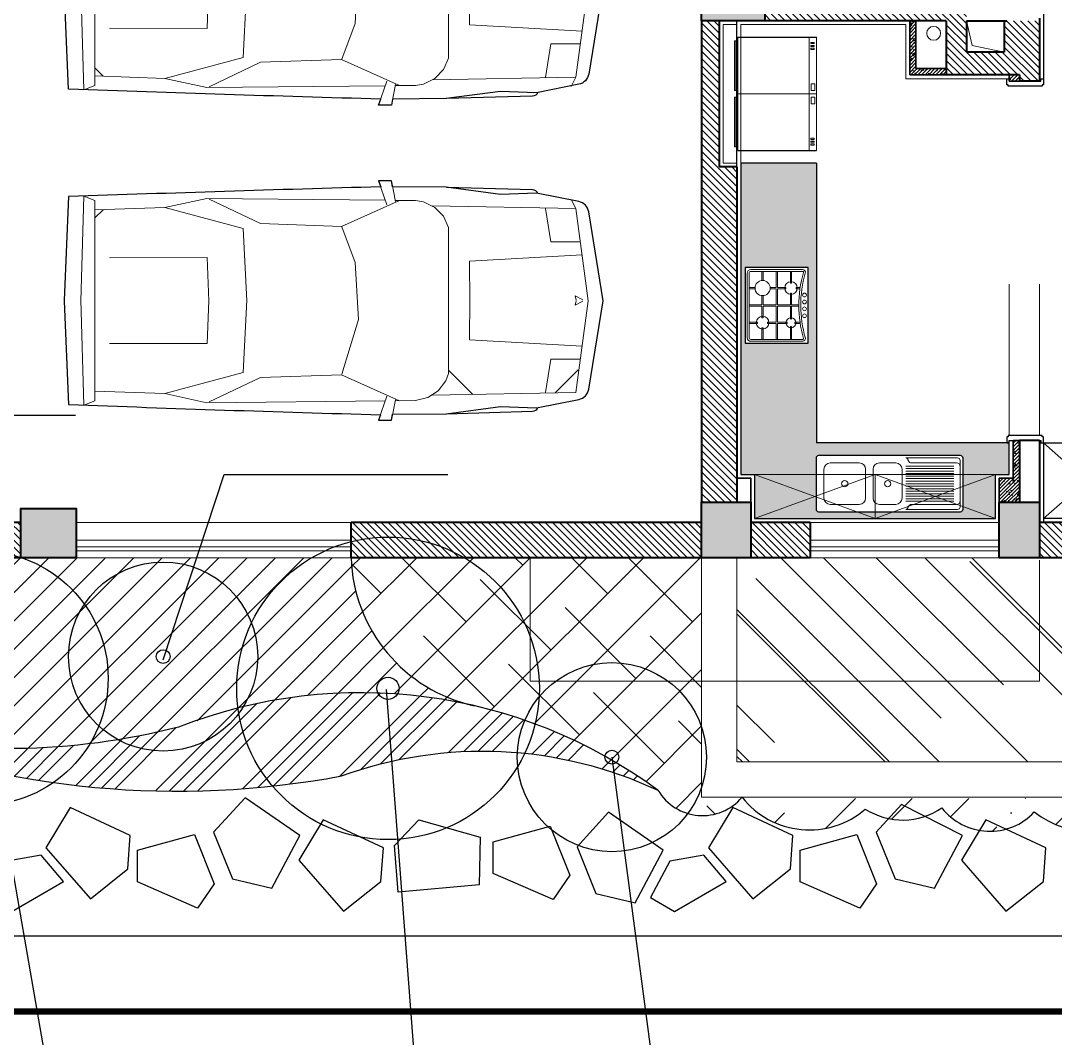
# Model space of a CAD drawing. Extents: x 141531 to 670160, y -200720 to 55914.
# Drawn here: x 506098 to 514302, y -185154 to -177081 of the extents above; entities that cross this region are included whole.
import ezdxf

# ---------------------------------------------------------------- set-up
doc = ezdxf.new("R2010")
doc.units = 0
doc.header["$LTSCALE"] = 1000
doc.header["$MEASUREMENT"] = 0
doc.linetypes.add('ACAD_ISO03W100', pattern=[30, 12, -18])
doc.linetypes.add('DASHED2', pattern=[0.375, 0.25, -0.125])
for name, color, linetype, lineweight in [('01.0墙体线', 7, 'CONTINUOUS', 40), ('01.1新加墙体线', 1, 'CONTINUOUS', 35), ('01.2墙体填充', 251, 'CONTINUOUS', 5), ('02.1家具粗', 4, 'CONTINUOUS', 25), ('02.3家具细', 9, 'CONTINUOUS', 5), ('03.1电器粗', 4, 'CONTINUOUS', 13), ('03.2电器细', 9, 'CONTINUOUS', 5), ('08.1窗外线', 2, 'CONTINUOUS', 18), ('08.2窗内线', 3, 'CONTINUOUS', 5), ('12.0填充线', 8, 'CONTINUOUS', 5), ('13.1柱填充', 8, 'CONTINUOUS', 0), ('16.0分割线', 6, 'ACAD_ISO03W100', 13)]:
    doc.layers.add(name, color=color, linetype=linetype, lineweight=lineweight)
for name, color, linetype in [('WALL', 254, 'CONTINUOUS'), ('乔木标注', 10, 'CONTINUOUS'), ('乔木配置', 3, 'CONTINUOUS'), ('植物', 3, 'CONTINUOUS'), ('灌木', 86, 'CONTINUOUS'), ('灌木填充', 56, 'CONTINUOUS'), ('设计', 4, 'CONTINUOUS')]:
    doc.layers.add(name, color=color, linetype=linetype)
doc.linetypes.add('ZIGZAG', pattern='A,0.0001,-0.2,[131,ltypeshp.shx,S=0.2,R=0,X=-0.2,Y=0],-0.4,[131,ltypeshp.shx,S=0.2,R=180,X=0.2,Y=0],-0.2', length=0.8001)
pattern_1 = [(135, (127373.1717902033, -602921.3055193122), (-28.2842712474619, -28.2842712474619), [])]
pattern_2 = [(225, (127373.1717902033, -602921.3055193122), (14.14213562373095, -14.14213562373095), []), (230, (127373.1717902033, -602921.3055193122), (-143.4520365201507, 12.55042699651904), [15, -165]), (175, (127373.1717902033, -602921.3055193122), (27.75026672259997, -150.4384267400024), [12, -132]), (280.4514, (127361.2174542033, -602920.2596513121), (-115.7018763428044, -137.8879084121907), [12.748038, -140.2284224]), (226.1842, (127373.1717902033, -602961.3055193122), (-213.4482097251289, 33.10380286580363), [22.5, -247.5]), (276.6356, (127355.3844412034, -602958.5468579123), (-186.9325411097407, -194.8235741800884), [19.1220576, -210.3426]), (171.1842, (127373.1717902033, -602961.3055193122), (-186.9323890267255, -194.8237201850649), [17.99999999999998, -197.9999999999999]), (201, (127353.1717902033, -602951.3055193122), (-119.3814104236923, 80.52377813306778), [15, -165]), (146, (127353.1717902033, -602951.3055193122), (-48.66306638431637, -145.0300090093706), [12, -132]), (251.4514, (127343.2233436033, -602944.5951981123), (-168.044525716298, -64.50609934199042), [12.74803799999999, -140.2284223999998]), (217.5, (127373.1717902033, -602921.3055193122), (-2.431971063458135, -66.57877076626228), [0, -130.4, 0, -134, 0, -132.5]), (187.5, (127373.1717902033, -602921.3055193122), (-52.61390748842974, -78.88234237647205), [0, -76.4, 0, -127.4, 0, -50.5]), (147.5, (127417.7717902033, -602921.3055193122), (-106.7644872344818, 4.510974346875964), [0, -50, 0, -156, 0, -207]), (137.5, (127437.7717902033, -602921.3055193122), (-116.6372338684772, -20.02099646646352), [0, -65, 0, -103.6, 0, -147])]

# ---------------------------------------------------------------- blocks, each defined once
blk = doc.blocks.new('A$C34E02C46')
at = {"layer": '02.1家具粗'}
for p, q in [((-930.8640940611949, 2476.280994331319), (-950.8002828309545, 1795.480485673528)), ((845.1306102955714, 1795.480485673499), (825.1944215259282, 2476.280994331144))]:
    blk.add_line(p, q, dxfattribs=at)
blk.add_lwpolyline([(845.4383129491471, 1793.185558797966), (787.9177771813702, 2222.188759955752), (798.4180771476822, 2507.757803783548), (732.108883597888, 2843.923118868028, 0.3128647265431699), (650.2446164926514, 2923.242460731766), (-51.26346143265255, 3038.738844125735), (-755.8420656931121, 2923.259218861931, 0.3130628516373122), (-837.7775584477931, 2843.928176798363), (-904.0877496827161, 2507.757803783519), (-893.5874497165205, 2222.188759956975), (-951.1079854846466, 1793.185558798461), (-954.508193494752, 1368.056705190189), (-1002.695276485756, 1358.653624212719), (-1002.834836221067, 1256.777695380209), (-955.2669226276921, 1273.192612572602, 0.00174650952512752), (-876.9895896608941, -1201.474638115498), (-57.04394246940501, -1236.017633272306, 0.02105486023117531), (-48.6257302305894, -1236.017633272335), (771.3199171226006, -1201.474638115498, 0.002956569688376045), (852.7110063583823, 1272.118105674919), (897.1651636859169, 1256.77769538018), (897.0256039472297, 1358.653624212719), (848.8385209561093, 1368.056705190247)], format="xyb", close=True, dxfattribs=at)
for centre, start, end in [((-880.8810951726045, 2474.97722207164), 114.4494381023728, 178.5058176853264), ((775.2114226373378, 2474.977222071466), 1.49418231467361, 65.55056189762722)]:
    blk.add_arc(centre, 50, start, end, dxfattribs=at)
at = {"layer": '02.3家具细'}
for p, q in [((-51.26346143265255, 2918.627982694132), (-781.8232688006246, 2821.180516572873)), ((-90.76587947679218, 2814.248674839415), (-57.50974976550788, 2877.435317141702)), ((676.1535962653579, 2821.180516572873), (-51.26346143265255, 2918.627982694132)), ((-14.90379305847455, 2814.248674839415), (-48.15992276987527, 2877.435317141702)), ((-781.8232688017888, 2821.180516573193), (-855.4881264669821, 2783.95791684353)), ((-803.2361841843231, 1681.064217155013), (-781.8232688017888, 2821.180516573193)), ((-517.7764774656389, 2623.141996641702), (-517.4568777441746, 2856.443659543875)), ((-415.2728504625848, 2870.07372026745), (-365.684801594005, 1977.545152179606)), ((-55.10934948280919, 2822.729979190364), (-90.76587947679218, 2814.248674839415)), ((-50.56032305571716, 2822.729979190364), (-14.90379305847455, 2814.248674839415)), ((309.6148274802836, 2870.283398991363), (260.0151290587382, 1977.545152179606)), ((412.1068049303722, 2623.141996641702), (411.7869964609854, 2856.596039216151)), ((496.5460288648028, 2840.354897957586), (679.2244211927755, 2657.676505629643)), ((697.5665116490563, 1681.064217155013), (676.1535962665221, 2821.180516573193)), ((-782.6972729238914, 2579.853730056901), (-517.7764774656389, 2623.141996641702)), ((677.0276003886247, 2579.853730056901), (412.1068049303722, 2623.141996641702)), ((-365.684801594005, 1977.545152179606), (-41.4123088089982, 1979.597936781327)), ((260.0151290587382, 1977.545152179606), (-64.25736372952815, 1979.597936781327)), ((691.5250763567165, 2002.736382087838), (500.0925695576007, 1811.303875288635)), ((-631.2690984773217, 1811.303875287616), (-721.2511934696231, 1770.829454285471)), ((525.5994259413565, 1811.303875288664), (-631.2690984766232, 1811.303875288664)), ((583.8049915662268, 1789.584191072121), (525.599425942055, 1811.303875287616)), ((-721.2511934696231, 1770.829454285471), (-792.1507836481323, 1701.598488194781)), ((662.9487200479489, 1730.2393314238), (583.8049915662268, 1789.584191072121)), ((717.2967606304446, 1647.033694385173), (662.9487200479489, 1730.2393314238)), ((-792.1507836481323, 1701.598488194781), (-835.4163323596586, 1611.961252984416)), ((740.2939377489965, 1550.003107428609), (717.2967606304446, 1647.033694385173)), ((-835.4163323596586, 1611.961252984416), (-845.9636102842633, 1550.003107428609)), ((-847.6796228672611, 1388.902907899843), (-845.9636102826335, 1550.003107430035)), ((742.0099503319943, 1388.902907899843), (740.2939377472503, 1550.003107430035)), ((-847.3318531829864, 1421.551716114191), (-640.847093889839, 963.1860688923916)), ((741.66218064446, 1421.551716114191), (535.1774213545723, 963.1860688923916)), ((-811.6481256252155, 1322.753135233856), (-1002.834836221067, 1256.77769538018)), ((-1002.695276485756, 1358.653624212719), (-839.2790815291228, 1390.542164016195)), ((705.9784530899487, 1322.753135233856), (897.1651636858005, 1256.77769538018)), ((897.0256039472297, 1358.653624212719), (733.6094089937396, 1390.542164016195)), ((-863.6078801229596, -106.4505919174117), (-848.5197711575311, 1310.0293270564)), ((757.9382075875765, -106.4505919174117), (742.8500986222643, 1310.0293270564)), ((-354.575487060356, 1070.032831774908), (-637.378185638343, 965.6904498662334)), ((97.6413363176398, 1097.070364252519), (-354.575487060356, 1070.032831774908)), ((531.7085131029598, 965.6904498662334), (97.6413363176398, 1097.070364252519)), ((-640.847093889839, 963.1860688923916), (-663.0156561355107, 320.3437953694083)), ((535.1774213545723, 963.1860688923916), (557.3459836002439, 320.3437953694083)), ((-663.0156561355107, 320.3437953694083), (-857.1451937734382, -86.88742893972085)), ((557.3459836002439, 320.3437953694083), (751.4755212381715, -86.88742893972085)), ((-790.2986618457362, -439.282218480017), (-624.5874061455252, 183.7857289470267)), ((-624.5874061455252, 183.7857289470267), (-49.28075069282204, 211.0796263759839)), ((518.917733610142, 183.7857289470267), (-56.38892184244469, 211.0796263759839)), ((684.6289893103531, -439.282218480017), (518.917733610142, 183.7857289470267)), ((-790.2986618457362, -439.282218480017), (-863.6078801229596, -106.4505919174117)), ((-394.2779301898554, -102.5945938891091), (-51.67351156682707, -90.02870569357765)), ((-392.8647603554418, -877.9592116682616), (-394.2779301898554, -102.5945938891091)), ((288.608257651329, -102.5945938891091), (-53.99616096843965, -90.02870569357765)), ((287.1950878201751, -877.9592116682616), (288.608257651329, -102.5945938891091)), ((684.6289893103531, -439.282218480017), (757.9382075875765, -106.4505919174117)), ((-790.2986618457362, -439.282218480017), (-771.1950636681868, -993.2587361801416)), ((684.6289893103531, -439.282218480017), (665.5253911328036, -993.2587361801416)), ((-773.4529993911274, -927.7818894936354), (-707.9666187815601, -993.2682701031736)), ((-881.1754501773976, -1081.738822521642), (-847.4953144658357, -993.2472312238824)), ((-847.4953144658357, -993.2472312238824), (-48.95044897974003, -993.3676400685508)), ((741.8256419273093, -993.2472312238824), (-56.71922355564311, -993.3676400685508)), ((775.9452944993973, -1081.451377955469), (741.8256419273093, -993.2472312238824)), ((-881.175450177514, -1081.738822521642), (-48.1115614650771, -1103.776444443036)), ((775.9452944993973, -1081.451377955469), (-57.55811107030604, -1103.776444443036))]:
    blk.add_line(p, q, dxfattribs=at)
blk = doc.blocks.new('A$C1F427F66')
at = {"layer": '02.1家具粗'}
blk.add_lwpolyline([(-1062.943924513995, -51.07242622046033), (57.05607548623811, -51.07242622046033, 0.414213562373095), (77.05607548623811, -31.07242622046033), (77.05607548623811, 378.9275737795106, 0.4142135623730876), (57.05607548623811, 398.9275737795106), (-1062.943924513645, 398.9275737795688, 0.414213562373095), (-1082.943924513645, 378.9275737795688), (-1082.943924513995, -31.07242622046033, 0.4142135623731744)], format="xyb", close=True, dxfattribs=at)
at = {"layer": '02.3家具细'}
for p, q in [((-742.9439245137619, 338.9275737795397), (-972.9439245137619, 338.9275737795688)), ((-452.9439245137619, 338.9275737795397), (-582.9439245137619, 338.9275737795397)), ((37.05607548623811, 378.9275737794815), (-372.9439245137619, 378.9275737794524)), ((27.05607548623811, 338.9275737793942), (-337.8398899183376, 338.9275737794815)), ((-1022.943924513762, 288.9275737795688), (-1022.943924513762, 58.92757377953967)), ((-692.9439245137619, 58.92757377953967), (-692.9439245137619, 288.9275737795397)), ((-632.9439245137619, 288.9275737795397), (-632.9439245137619, 58.92757377953967)), ((-402.9439245137619, 58.92757377953967), (-402.9439245137619, 288.9275737795397)), ((7.056075486238115, 313.9275737795106), (-372.9439245137619, 313.9275737795106)), ((7.056075486238115, 293.9275737795106), (-372.9439245137619, 293.9275737795106)), ((7.056075486238115, 273.9275737795106), (-372.9439245137619, 273.9275737795106)), ((7.056075486238115, 253.9275737795106), (-372.9439245137619, 253.9275737795106)), ((7.056075486238115, 233.9275737795106), (-372.9439245137619, 233.9275737795106)), ((7.056075486238115, 213.9275737795106), (-372.9439245137619, 213.9275737795106)), ((7.056075486238115, 193.9275737795106), (-372.9439245137619, 193.9275737795106)), ((7.056075486238115, 173.9275737795106), (-372.9439245137619, 173.9275737795106)), ((7.056075486238115, 153.9275737795106), (-372.9439245137619, 153.9275737795106)), ((7.056075486238115, 133.9275737795106), (-372.9439245137619, 133.9275737795106)), ((7.056075486238115, 113.9275737795106), (-372.9439245137619, 113.9275737795106)), ((7.056075486238115, 93.92757377951057), (-372.9439245137619, 93.92757377951057)), ((-972.9439245137619, 8.92757377953967), (-742.9439245137619, 8.92757377953967)), ((-582.9439245137619, 8.92757377953967), (-452.9439245137619, 8.92757377953967)), ((7.056075486238115, 73.92757377951057), (-372.9439245137619, 73.92757377951057)), ((7.056075486238115, 53.92757377951057), (-372.9439245137619, 53.92757377951057)), ((7.056075486238115, 33.92757377951057), (-372.9439245137619, 33.92757377951057)), ((-337.8398899183376, 8.92757377953967), (27.0560754861217, 8.927573779568775))]:
    blk.add_line(p, q, dxfattribs=at)
blk.add_lwpolyline([(-372.9439245137619, -31.07242622046033), (37.0560754861217, -31.07242622046033, 0.4142135623731029), (57.0560754861217, -11.07242622046033), (57.05607548623811, 358.9275737794815, 0.4142135623730722), (37.05607548623811, 378.9275737794815)], format="xyb", dxfattribs=at)
for centre in [(-857.9439245137619, 173.9275737795688), (-517.9439245137619, 173.9275737795397)]:
    blk.add_circle(centre, 25, dxfattribs=at)
for centre, radius, start, end in [((-972.9439245137619, 288.9275737795688), 50, 90, 180), ((-742.9439245137619, 288.9275737795397), 50, 0, 90), ((-582.9439245137619, 288.9275737795397), 50, 90, 180), ((-452.9439245137619, 288.9275737795397), 50, 0, 90), ((-380.830990577233, 354.7972724796273), 25.38655651933627, 16.60096177990385, 71.89985438873003), ((-318.5128333336907, 373.6195754168439), 39.71234183264568, 196.9373779583327, 240.8776408399548), ((27.05607548623811, 308.9275737794233), 30, 0, 90), ((-972.9439245137619, 58.92757377953967), 50, 180, 270), ((-742.9439245137619, 58.92757377953967), 50, 270, 0), ((-582.9439245137619, 58.92757377953967), 50, 180, 270), ((-452.9439245137619, 58.92757377953967), 50, 270, 0), ((-318.5128333336907, -25.76442785782274), 39.71234183264568, 119.1223591600452, 163.0626220416673), ((27.0560754861217, 38.92757377953967), 30, 270, 0), ((-380.8309905773494, -6.942124920577044), 25.38655651943649, 288.10014561127, 343.3990382200961)]:
    blk.add_arc(centre, radius, start, end, dxfattribs=at)
blk = doc.blocks.new('A$C19E509EA')
at = {"layer": '02.1家具粗'}
blk.add_lwpolyline([(-430.9797149489168, 455.0935841191676), (-430.9797149489168, -144.9064158808324), (69.02028505108319, -144.9064158808324), (69.02028505108319, 455.0935841191676)], close=True, dxfattribs=at)
at = {"layer": '02.3家具细'}
for p, q in [((-298.9914495365229, 322.1798724952969), (-298.9914495364064, 425.0935841192841)), ((-288.9914495365229, 322.1798724952969), (-288.9914495364064, 425.0935841192841)), ((-186.3208713387139, 297.5994735797285), (-186.3208713398781, 425.0935841191676)), ((-176.3208713387139, 297.5994735797285), (-176.3208713398781, 425.0935841191676)), ((-73.6502931433497, 332.2857432455639), (-73.6502931433497, 425.0935841192841)), ((-63.6502931433497, 332.2857432455639), (-63.6502931433497, 425.0935841192841)), ((-366.8381434167968, 297.5994735798449), (-323.5718484519748, 297.5994735798449)), ((-365.3593580049928, 287.5994735797285), (-323.5718484519748, 287.5994735797285)), ((-298.9914495365229, 160.1165215623914), (-298.9914495365229, 263.019074664393)), ((-288.9914495365229, 160.1158429637435), (-288.9914495365229, 263.019074664393)), ((-264.4110506209545, 297.5994735798449), (-186.3208713387139, 297.5994735797285)), ((-264.4110506209545, 287.5994735797285), (-186.3208713385975, 287.5994735797285)), ((-186.3208713375498, 160.1088757519028), (-186.3208713385975, 287.5994735796121)), ((-176.3208713387139, 297.5994735797285), (-108.3365628093015, 297.5994735796121)), ((-176.3208713375498, 160.1081971532549), (-176.3208713385975, 287.5994735796121)), ((-176.3208713387139, 287.5994735797285), (-108.3365628093015, 287.5994735796121)), ((-73.65029314323328, 160.1012299411814), (-73.6502931433497, 252.9132039136603)), ((-63.65029314323328, 160.1005513426499), (-63.65029314323328, 252.9132039136603)), ((-28.96402347728144, 297.5994735796121), (39.02028505108319, 297.5994735796121)), ((-28.96402347728144, 287.5994735796121), (39.02028505108319, 287.5994735796121)), ((-298.9914495365229, 150.1165215394576), (-355.980052046827, 150.1203887784504)), ((-298.9914495365229, 160.116521562275), (-355.9793734481791, 160.1203887554002)), ((-298.9914495365229, 57.27396432455862), (-298.9914495365229, 150.1165215394576)), ((-186.3208713375498, 160.1088757517864), (-288.9914495365229, 160.1158429637435)), ((-288.9914495365229, 57.27396432455862), (-288.9914495365229, 150.1158429406933)), ((-186.3208713374333, 150.1088757288526), (-288.9914495365229, 150.1158429408097)), ((-186.3208713362692, 22.58769465860678), (-186.3208713374333, 150.108875728969)), ((-73.65029314323328, 160.1012299411814), (-176.3208713375498, 160.108197153022)), ((-176.3208713362692, 22.58769465872319), (-176.3208713374333, 150.1081971302046)), ((-73.65029314323328, 150.1012299182476), (-176.3208713374333, 150.1081971302046)), ((-73.65029314323328, 77.3789983742754), (-73.65029314323328, 150.1012299182476)), ((39.02062435040716, 160.0935841077589), (-63.65029314323328, 160.1005513425334)), ((-63.65029314323328, 77.3789983742754), (-63.65029314323328, 150.1005513195996)), ((39.01994575175922, 150.0935841308092), (-63.65029314323328, 150.1005513195996)), ((-366.8659387682565, 12.58769465849036), (-333.6777192024747, 12.58769465849036)), ((-365.3851617613109, 22.58769465860678), (-333.6777192025911, 22.58769465860678)), ((-254.305179870571, 22.58769465872319), (-186.3208713362692, 22.58769465860678)), ((-254.305179870571, 12.58769465849036), (-186.3208713362692, 12.58769465860678)), ((-186.320871335105, -114.9064158808324), (-186.3208713362692, 12.58769465860678)), ((-176.3208713362692, 22.58769465860678), (-128.4415968587855, 22.58769465860678)), ((-176.3208713362692, 12.58769465860678), (-128.4415968587855, 12.58769465872319)), ((-176.320871335105, -114.9064158808324), (-176.3208713361528, 12.58769465860678)), ((-8.858989427797496, 22.58769465860678), (39.02028505108319, 22.58769465872319)), ((-8.858989427797496, 12.58769465872319), (39.02028505108319, 12.58769465872319)), ((-298.9914495366393, -114.9064158808324), (-298.9914495365229, -22.09857500734506)), ((-288.9914495366393, -114.9064158808324), (-288.9914495365229, -22.09857500734506)), ((-73.65029314323328, -114.9064158807159), (-73.65029314323328, -42.20360905682901)), ((-63.65029314323328, -114.9064158807159), (-63.65029314323328, -42.20360905682901)), ((24.02028505108319, -129.9064158808324), (-386.7901970834937, -129.9064158805995))]:
    blk.add_line(p, q, dxfattribs=at)
for points in [[(24.02028505108319, -129.9064158808324, 0.4142135623730951), (54.02028505108319, -99.90641588083236), (54.02028505108319, 410.0935841191676, 0.414213562373095), (24.02028505108319, 440.0935841191676), (-386.7901970834937, 440.0935841191676)], [(-386.6620277212933, -114.9064158808324), (24.02028505108319, -114.9064158807159, 0.4142135623731111), (39.02028505108319, -99.90641588071594), (39.02028505108319, 410.0935841192841, 0.414213562373095), (24.02028505108319, 425.0935841192841), (-386.6620277308393, 425.0935841191676)]]:
    blk.add_lwpolyline(points, format="xyb", dxfattribs=at)
for centre, radius in [((-293.9914495365229, 292.5994735798449), 40), ((-68.6502931433497, 292.5994735796121), 50), ((-401.394950290327, 237.2943432754255), 15), ((-401.394950290327, 182.493837171176), 15), ((-401.394950290327, 127.6933310669265), 15), ((-401.394950290327, 72.89282496267697), 15), ((-293.9914495365229, 17.58769465860678), 50), ((-68.65029314323328, 17.58769465872319), 60)]:
    blk.add_circle(centre, radius, dxfattribs=at)
for centre, radius, start, end in [((-386.4988510477124, 418.2386045168969), 21.85692146502461, 90.7637577230509, 200.7508595229663), ((-1295.979714948917, 155.0935841190512), 924.9999999999918, 343.9718743788358, 16.24593162943888), ((-386.4988510477124, 418.2386045168969), 6.856921465024605, 90.7637577230509, 200.7508595229663), ((-1295.343376880279, 155.1841338609229), 939.3636662955348, 343.8805209194423, 16.20295015821728), ((-68.6502931433497, 292.5994735796121), 40, 82.81924421851782, 97.18075578148218), ((-293.9914495365229, 292.5994735798449), 30, 170.4059317751689, 189.5940682248311), ((-293.9914495365229, 292.5994735798449), 30, 80.40593177544683, 99.59406822455317), ((-293.9914495365229, 292.5994735798449), 30, 260.4059317754468, 279.5940682245532), ((-293.9914495365229, 292.5994735798449), 30, 350.4059317751689, 9.5940682248311), ((-68.6502931433497, 292.5994735796121), 40, 172.8192442187263, 187.1807557812737), ((-68.6502931433497, 292.5994735796121), 40, 262.8192442185178, 277.1807557814822), ((-68.6502931433497, 292.5994735796121), 40, 352.8192442187263, 7.180755781273731), ((-293.9914495365229, 17.58769465860678), 40, 172.8192442187263, 187.1807557812737), ((-293.9914495365229, 17.58769465860678), 40, 82.81924421851782, 97.18075578148218), ((-293.9914495365229, 17.58769465860678), 40, 352.8192442187263, 7.180755781273731), ((-293.9914495365229, 17.58769465860678), 40, 262.8192442185178, 277.1807557814822), ((-386.4988510477124, -108.0514362783288), 21.85692146502461, 159.2491404770337, 269.2362422769491), ((-386.4988510477124, -108.0514362783288), 6.856921465024605, 159.2491404770337, 269.2362422769491)]:
    blk.add_arc(centre, radius, start, end, dxfattribs=at)
blk = doc.blocks.new('A$C46783F27')
at = {"layer": '02.1家具粗'}
for p, q in [((-357.4718677778728, -353.1732317263959), (-357.4718677777564, 269.5672184275463)), ((-357.4718677776982, -353.1732317263959), (-357.4718677777564, 269.5672184275463)), ((543.2489710036316, -353.1732317263959), (543.2489710036898, 269.5672184275463)), ((543.2489710038062, -353.1732317263959), (543.2489710036898, 269.5672184275463))]:
    blk.add_line(p, q, dxfattribs=at)
at = {"layer": '03.1电器粗'}
for p, q in [((-357.4718677778728, 269.5672184275463), (92.8885516129667, 269.5672184274881)), ((92.8885516129667, 269.5672184274881), (92.8885516129667, -353.1732317263959)), ((543.2489710038062, 269.5672184275463), (92.8885516129667, 269.5672184274881)), ((92.8885516129667, 269.5672184274881), (92.8885516129667, -353.1732317263959)), ((-357.4718677778728, 211.6426724631456), (92.8885516129667, 211.6426724631456)), ((543.2489710038062, 211.6426724631456), (92.8885516129667, 211.6426724631456)), ((92.8885516129667, -353.1732317263959), (-357.4718677778728, -353.1732317263959)), ((92.8885516129667, -353.1732317263959), (543.2489710038062, -353.1732317263959))]:
    blk.add_line(p, q, dxfattribs=at)
at = {"layer": '03.2电器细'}
for p, q in [((-314.2810350962682, 252.9472245169454), (-304.8197368918336, 252.9472245169454)), ((-314.2810350962682, 224.5529165485641), (-314.2810350962682, 252.9472245169454)), ((-304.8197368918336, 252.9472245169454), (-304.8197368918336, 224.5529165485641)), ((-291.3038872069446, 252.9472245169454), (-281.8425890025683, 252.9472245169454)), ((-291.3038872069446, 224.5529165485641), (-291.3038872069446, 252.9472245169454)), ((-281.8425890025683, 252.9472245169454), (-281.8425890025683, 224.5529165485641)), ((-268.3267393177375, 252.9472245169454), (-258.8654411132447, 252.9472245169454)), ((-268.3267393177375, 224.5529165485641), (-268.3267393177375, 252.9472245169454)), ((-258.8654411132447, 252.9472245169454), (-258.8654411132447, 224.5529165485641)), ((13.09136134089204, 257.0034408739302), (67.1550506875501, 257.0034408739302)), ((13.09136134089204, 228.6091329054907), (13.09136134089204, 257.0034408739302)), ((67.1550506875501, 257.0034408739302), (67.1550506875501, 228.6091329054907)), ((172.6857418850414, 257.0034408739302), (118.6220525383833, 257.0034408739302)), ((118.6220525383833, 257.0034408739302), (118.6220525383833, 228.6091329054907)), ((172.6857418850414, 228.6091329054907), (172.6857418850414, 257.0034408739302)), ((454.1038425436709, 252.9472245169454), (444.6425443391781, 252.9472245169454)), ((444.6425443391781, 252.9472245169454), (444.6425443391781, 224.5529165485641)), ((454.1038425436709, 224.5529165485641), (454.1038425436709, 252.9472245169454)), ((477.080990432878, 252.9472245169454), (467.6196922285017, 252.9472245169454)), ((467.6196922285017, 252.9472245169454), (467.6196922285017, 224.5529165485641)), ((477.080990432878, 224.5529165485641), (477.080990432878, 252.9472245169454)), ((500.0581383222016, 252.9472245169454), (490.596840117767, 252.9472245169454)), ((490.596840117767, 252.9472245169454), (490.596840117767, 224.5529165485641)), ((500.0581383222016, 224.5529165485641), (500.0581383222016, 252.9472245169454)), ((-304.8197368918336, 224.5529165485641), (-314.2810350962682, 224.5529165485641)), ((-281.8425890025683, 224.5529165485641), (-291.3038872069446, 224.5529165485641)), ((-258.8654411132447, 224.5529165485641), (-268.3267393177375, 224.5529165485641)), ((67.1550506875501, 228.6091329054907), (13.09136134089204, 228.6091329054907)), ((118.6220525383833, 228.6091329054907), (172.6857418850414, 228.6091329054907)), ((444.6425443391781, 224.5529165485641), (454.1038425436709, 224.5529165485641)), ((467.6196922285017, 224.5529165485641), (477.080990432878, 224.5529165485641)), ((490.596840117767, 224.5529165485641), (500.0581383222016, 224.5529165485641)), ((-328.2709623258561, -380.1243516185204), (-328.2709623258561, -369.2930274521932)), ((-328.2709623258561, -369.2930274521932), (66.94602113042492, -369.2930274522514)), ((66.94602113036672, -380.1243516185204), (-328.2709623258561, -380.1243516185204)), ((66.94602113042492, -369.2930274522514), (66.94602113036672, -380.1243516185204)), ((514.0480655517895, -369.2930274521932), (118.8310820955085, -369.2930274522514)), ((118.8310820955085, -369.2930274522514), (118.8310820955667, -380.1243516185204)), ((118.8310820955667, -380.1243516185204), (514.0480655517895, -380.1243516185204)), ((514.0480655517895, -380.1243516185204), (514.0480655517895, -369.2930274521932))]:
    blk.add_line(p, q, dxfattribs=at)
blk = doc.blocks.new('sssss')
at = {"layer": '01.2墙体填充'}
h = blk.add_hatch(dxfattribs=at)
h.set_pattern_fill('ANSI31,_O', color=256, scale=400, angle=90)
h.set_pattern_definition(pattern_1)
h.paths.add_polyline_path([(-2577.153109431267, -1840.038606127578), (-2857.153109431267, -1840.038606127579), (-2857.153108507046, -3160.038606183457), (-2577.153108507046, -3160.038606183458)])
h.paths.add_polyline_path([(-757.1531096190447, -1620.038606183458), (-757.1531096190447, -1340.038606183691), (-1107.153109619045, -1340.038606183691), (-1107.153109619045, -1620.038606183458)])
h.paths.add_polyline_path([(-457.1531096190446, -3910.038606183689), (-757.1531096190447, -3910.03860618369), (-757.1531096190447, -3660.038606183691), (-757.1531096190447, -3380.038606183458), (-2357.153108507045, -3380.038606183691), (-2357.153108507045, -3660.038606183458), (-917.1531096190448, -3660.038606158313), (-917.1531096190446, -4090.038606183341), (-337.1531096190447, -4090.038606183341), (-337.1531096190447, -4140.038606183342), (-177.1531096190447, -4140.038606183341), (-177.1531096190447, -4070.038606183691), (-177.1531096190447, -3660.038606155519), (-457.1531096190447, -3660.038606155518)])
h.paths.add_polyline_path([(-477.1531096190447, -1680.038606155518), (-757.1531096190448, -1680.038606155518), (-757.1531096190447, -3320.038606155518), (-477.1531096190448, -3320.038606155518)])
h = blk.add_hatch(dxfattribs=at)
h.set_pattern_fill('ANSI31,_O', color=256, scale=400, angle=90)
h.set_pattern_definition(pattern_1)
h.paths.add_polyline_path([(-2717.153109619045, -4820.038606126647), (-2717.153109617298, -3660.038606191491), (-2857.153109619045, -3660.038606183458), (-2857.153109619045, -7480.038606155751), (-2577.153109619045, -7480.038606155751), (-2577.153109618928, -4820.038606126764)])
h.paths.add_polyline_path([(-2579.199045173475, -6170.66554406131), (-2579.199045173475, -5670.100572309777), (-2779.199045173475, -5670.100572309777), (-2779.199045173475, -6170.66554406131)], flags=24)
h = blk.add_hatch(dxfattribs=at)
h.set_pattern_fill('AN31C,_O', color=256, scale=200, angle=180)
h.set_pattern_definition(pattern_2)
h.paths.add_polyline_path([(-1157.153109626612, -3660.038606162503), (-1207.153109626612, -3660.038606163318), (-1207.153109619045, -4090.038606183341), (-917.1531096190447, -4090.038606183225), (-917.1531096190447, -4040.038606183341), (-1157.153109619976, -4040.038606183458)])
h = blk.add_hatch(dxfattribs=at)
h.set_pattern_fill('AN31C,_O', color=256, scale=200, angle=180)
h.set_pattern_definition(pattern_2)
h.paths.add_polyline_path([(-417.1531096190447, -4090.038606183458), (-417.1531096190447, -4140.038606183225), (-337.1531096190447, -4140.038606183341), (-337.1531096190447, -4090.038606183225)])
h = blk.add_hatch(dxfattribs=at)
h.set_pattern_fill('AN31C,_O', color=256, scale=200, angle=180)
h.set_pattern_definition(pattern_2)
h.paths.add_polyline_path([(-337.1531096190447, -6990.038606183691), (-387.1531096190447, -6990.038606183691), (-387.1531096190447, -7290.038606237591), (-497.1531096190447, -7290.038606237591), (-497.1531096190447, -7480.038606155518), (-337.1531096190447, -7480.038606155518)])
h = blk.add_hatch(dxfattribs=at)
h.set_pattern_fill('ANSI31,_O', color=256, scale=400, angle=90)
h.set_pattern_definition(pattern_1)
h.paths.add_polyline_path([(-9577.153109619043, -8530.038606183458), (-9857.153109619045, -8530.038606183458), (-9857.153109619045, -9820.03860618369), (-9577.153109619045, -9820.03860618369)])
h.paths.add_polyline_path([(-8257.153109619047, -7920.038606183692), (-8257.153109619045, -7640.038606183456), (-8697.153109618928, -7640.038606183459), (-8697.153109618928, -7240.038606183458), (-9577.153109619045, -7240.038606183458), (-9577.153109619045, -7400.038606183458), (-8857.153109619045, -7400.038606183458), (-8857.153109619045, -7640.038606183458), (-9577.153109619045, -7640.038606183458), (-9577.153109619045, -7920.038606183691)])
h = blk.add_hatch(dxfattribs=at)
h.set_pattern_fill('ANSI31,_O', color=256, scale=400, angle=90)
h.set_pattern_definition(pattern_1)
h.paths.add_polyline_path([(-5637.153109619044, -7640.038606183456), (-5637.153109619044, -7920.038606183691), (-2857.153109619044, -7920.038606183691), (-2857.153109619045, -7640.038606183458)])
h = blk.add_hatch(dxfattribs=at)
h.set_pattern_fill('ANSI31,_O', color=256, scale=400, angle=90)
h.set_pattern_definition(pattern_1)
h.paths.add_polyline_path([(-2467.153109619045, -7640.038606237591), (-2467.153109619045, -7920.03860618369), (-1997.153109619045, -7920.038606183691), (-1997.153109618928, -7640.038606183458)])
h.paths.add_polyline_path([(-177.1531096190447, -7640.038606183459), (-177.1531096190447, -7920.03860618369), (532.8468909632647, -7920.03860618369), (532.8468909632647, -7640.038606183458)])
at = {"layer": '12.0填充线'}
h = blk.add_hatch(dxfattribs=at)
h.set_pattern_fill('冰裂玻璃,_O', color=256, scale=20, angle=135)
h.set_pattern_definition([(185, (127373.1717902033, -602921.3055193122), (-92.5614157623935, 110.3103998344441), [15, -165]), (130, (127373.1717902033, -602921.3055193122), (-86.75362991960549, -125.9984334781772), [12, -132]), (235.4514, (127365.4583385081, -602912.1129869069), (-179.315056439894, -15.68789372388531), [12.748038, -140.2284224]), (181.1842, (127344.8875189558, -602949.5897905596), (-127.5227530392946, 174.3386000182394), [22.49999999999998, -247.4999999999998]), (231.6356, (127334.2606320416, -602935.0615672795), (-269.9423378808715, -5.579802994610088), [19.12205759999998, -210.3425999999999]), (126.1842, (127344.8875189558, -602949.5897905596), (-269.9423335830492, -5.580013774650479), [18, -198]), (156, (127337.8164511439, -602928.3765871241), (-27.47649529355397, 141.3543144228605), [15, -165]), (101, (127337.8164511439, -602928.3765871241), (-136.9616870797532, -68.14171861239079), [11.99999999999999, -131.9999999999999]), (206.4514, (127335.5267507154, -602916.5970594464), (-164.438123947886, 73.21272340265695), [12.748038, -140.2284224]), (172.5, (127373.1717902033, -602921.3055193122), (-48.79796352250945, -45.35863706126803), [0, -130.3999999999999, 0, -134, 0, -132.5]), (142.5, (127373.1717902033, -602921.3055193122), (-92.98188998007268, -18.57458844049201), [0, -76.39999999999999, 0, -127.4, 0, -50.5]), (102.5, (127404.7087526442, -602952.8424817531), (-72.30415236297212, 78.68363346384123), [0, -50, 0, -156, 0, -207]), (92.49999999999991, (127418.850888268, -602966.9846173769), (-96.63196137478977, 68.31799663969325), [0, -65, 0, -103.6, 0, -147])])
h.paths.add_polyline_path([(-1947.153109531966, -4790.038606161106), (-2547.153109475272, -4790.038606126531), (-2547.153109616367, -7260.038606233051), (-2437.153109619045, -7260.038606233051), (-2437.153109619045, -7610.038606183691), (-527.1531096190447, -7610.038606183691), (-527.1531096190447, -7260.038606239221), (-417.1531096190447, -7260.038606237591), (-417.1531096190447, -7010.038606183691), (-437.1531096190447, -7010.038606183691), (-1947.153109531966, -7010.038606183691)])
h.paths.add_polyline_path([(-2011.409023502027, -5618.597932833334), (-2011.409023502027, -6218.597932833218), (-2511.409023502027, -6218.597932833218), (-2511.409023502027, -5618.597932833218)], flags=16)
h.paths.add_polyline_path([(-1927.057767717633, -7107.897648653568), (-807.0577677177498, -7107.897648653685, -0.4142135623730951), (-787.0577677177498, -7127.897648653685), (-787.0577677177498, -7537.897648653568, -0.4142135623730875), (-807.0577677177498, -7557.897648653568), (-1927.057767717633, -7557.897648653685, -0.4142135623730951), (-1947.057767717633, -7537.897648653685), (-1947.057767717983, -7127.897648653568, -0.414213562378289)], flags=16)
h.paths.add_polyline_path([(-2067.451511027175, -7611.437895059091), (-2067.451511027175, -7258.613036301889), (-2258.129477128852, -7258.613036301889), (-2258.129477128852, -7611.437895059091)], flags=9)
h.paths.add_polyline_path([(-597.0275118865538, -7515.185555970966), (-597.0275118865538, -7159.253352581029), (-797.0275118865538, -7159.253352581029), (-797.0275118865538, -7515.185555970966)], flags=24)
h = blk.add_hatch(dxfattribs=at)
h.set_pattern_fill('清波,_O', color=256, scale=800, angle=135)
h.set_pattern_definition([(135, (127373.1717902033, -602921.3055193122), (-1810.193359837562, 678.8225099390861), [12000, -1600, 4000, -800]), (135, (126337.9674625461, -602451.7866166043), (-186.6761902332488, -1318.047040131725), [2400, -264, 4800, -600]), (135, (126609.4964665218, -603119.2954180446), (-3320.573444452027, 2562.554975020048), [6400, -1120, 3200, -800])])
h.paths.add_polyline_path([(4342.846890380955, -9540.03860618369), (4342.846890380955, -6120.038606211629), (4182.846890380955, -6120.03860621163), (2822.846890381072, -6120.03860618369), (2822.846890381072, -7580.038606155751), (2822.846890381072, -7920.03860618369), (2482.846890381072, -7920.038606183691), (532.8468909632647, -7920.038606183691), (-177.1531096190447, -7920.038606183691), (-317.1531096190447, -7920.038606183691), (-497.1531096190447, -7920.038606155518), (-1997.153109619045, -7920.038606183691), (-2467.153109619045, -7920.038606183691), (-2577.153109619045, -7920.038606183691), (-2577.153109619045, -9540.03860618369)])
h.paths.add_polyline_path([(2862.694837045157, -6274.609788307775, -1), (3012.694837045157, -6274.609788307775, -1)], flags=16)
at = {"layer": '13.1柱填充'}
for points in [[(-2577.153109619045, -3380.03860615482), (-2577.153108507045, -3160.038606183457), (-2857.153108507046, -3160.038606183457), (-2857.153108507046, -3660.038606183458), (-2357.153108507046, -3660.038606212212), (-2357.153108507045, -3380.03860615482)], [(-7817.153109619046, -7920.038606183691), (-7817.153109619045, -7530.03860618369), (-8257.153109619045, -7530.038606183692), (-8257.153109619045, -7920.038606183691)], [(-2467.153109619045, -7920.038606183692), (-2467.153109619045, -7480.038606155751), (-2857.153109619045, -7480.038606155751), (-2857.153109619045, -7920.038606183691)], [(-497.1531096190446, -7920.038606155518), (-177.1531096190447, -7920.038606155518), (-177.1531096190447, -7480.038606155518), (-497.1531096190447, -7480.038606155518)]]:
    blk.add_hatch(color=256, dxfattribs=at).paths.add_polyline_path(points)
at = {"layer": '01.0墙体线'}
for p, q in [((-2857.153109619045, -3660.038606183691), (-2857.153109619045, -7480.038606155751)), ((-2717.153109617298, -3660.038606191491), (-2717.153109619045, -4820.038606126647)), ((-917.1531096190447, -3660.038606158312), (-2357.153108507046, -3660.038606183458)), ((-757.1531096190447, -3660.038606183807), (-437.1531096190447, -3660.038606183691)), ((-177.1531096190447, -3640.038606183691), (-177.1531096190447, -4070.038606183691)), ((-2577.153109618928, -4820.038606126764), (-2717.153109619045, -4820.038606126647)), ((-2577.153109618928, -4820.038606126764), (-2577.153109619045, -7480.038606155751)), ((-8257.153109619045, -7640.038606183458), (-8697.153109618928, -7640.038606183458)), ((-5637.153109619045, -7920.038606183691), (-5637.153109619045, -7640.038606183458)), ((-2857.153109619045, -7640.038606183458), (-5637.153109619045, -7640.038606183458)), ((-1997.153109618928, -7640.038606183458), (-1997.153109619045, -7920.038606183691)), ((-8257.153109619045, -7920.038606183691), (-9577.153109619045, -7920.038606183691)), ((-2577.153109619045, -7920.038606183691), (-5637.153109619045, -7920.038606183691))]:
    blk.add_line(p, q, dxfattribs=at)
at = {"layer": '01.0墙体线', "ltscale": 0.1}
for p, q in [((-917.1531096190447, -3660.038606183691), (-917.1531096190447, -4090.038606183341)), ((-757.1531096190447, -3660.038606183691), (-757.1531096190447, -3910.038606183691)), ((-457.1531096190447, -3660.038606183691), (-457.1531096190447, -3910.038606183691)), ((-457.1531096190447, -3910.038606183691), (-757.1531096190447, -3910.038606183691)), ((-337.1531096190447, -4090.038606183341), (-917.1531096190447, -4090.038606183341)), ((-337.1531096190447, -4090.038606183341), (-337.1531096190447, -4140.038606183341)), ((-177.1531096190447, -4070.038606183691), (-177.1531096190447, -4140.038606183341)), ((-177.1531096190447, -4140.038606183341), (-337.1531096190447, -4140.038606183341)), ((-337.1531096190447, -6990.038606183691), (-337.1531096190447, -7480.038606155518)), ((-177.1531096190447, -6990.038606183691), (-337.1531096190447, -6990.038606183691)), ((-177.1531096190447, -6990.038606183691), (-177.1531096190447, -7480.038606155518)), ((-1997.153109618928, -7640.038606183458), (-2467.153109619045, -7640.038606237591)), ((532.8468909632647, -7640.038606183458), (-177.1531096190447, -7640.038606183458)), ((-1997.153109619045, -7920.038606183691), (-2467.153109619045, -7920.038606183691)), ((-177.1531096190447, -7920.038606183691), (-317.1531096190447, -7920.038606183691)), ((532.8468909632647, -7920.038606183691), (-177.1531096190447, -7920.038606183691))]:
    blk.add_line(p, q, dxfattribs=at)
for points in [[(-2857.153108507046, -3660.038606183458), (-2857.153108507046, -3160.038606183458), (-2577.153108507046, -3160.038606183458), (-2577.153109619045, -3380.03860615482), (-2357.153108507046, -3380.03860615482), (-2357.153108507046, -3660.038606212212)], [(-497.1531096190447, -7920.038606155518), (-497.1531096190447, -7480.038606155518), (-177.1531096190447, -7480.038606155518), (-177.1531096190447, -7920.038606155518)]]:
    blk.add_lwpolyline(points, close=True, dxfattribs=at)
at = {"layer": '01.0墙体线'}
for points in [[(-8257.153109619045, -7920.038606183691), (-8257.153109619045, -7530.038606183691), (-7817.153109619045, -7530.038606183691), (-7817.153109619045, -7920.038606183691)], [(-2857.153109619045, -7920.038606183691), (-2857.153109619045, -7480.038606155751), (-2467.153109619045, -7480.038606155751), (-2467.153109619045, -7920.038606183691)]]:
    blk.add_lwpolyline(points, close=True, dxfattribs=at)
at = {"layer": '01.1新加墙体线'}
for p, q in [((-1207.153109619045, -4090.038606183341), (-1207.153109626612, -3660.038606163434)), ((-1157.153109619976, -4040.038606183341), (-1157.153109626612, -3660.03860616262)), ((-917.1531096190447, -4090.038606183341), (-1207.153109619045, -4090.038606183341)), ((-917.1531096190447, -4040.038606183341), (-1157.153109619976, -4040.038606183341)), ((-387.1531096190447, -6990.038606183691), (-387.1531096190447, -7290.038606237475)), ((-387.1531096190447, -6990.038606183691), (-337.1531096190447, -6990.038606183691)), ((-2467.153109619045, -7290.038606237591), (-2577.153109619045, -7290.038606237591)), ((-2467.153109619045, -7480.038606155751), (-2467.153109619045, -7290.038606237591)), ((-497.1531096190447, -7290.038606237591), (-387.1531096190447, -7290.038606237475)), ((-497.1531096190447, -7480.038606155751), (-497.1531096190447, -7290.038606237591))]:
    blk.add_line(p, q, dxfattribs=at)
blk.add_lwpolyline([(-417.1531096190447, -4140.038606183341), (-417.1531096190447, -4090.038606183341), (-337.1531096190447, -4090.038606183341), (-337.1531096190447, -4140.038606183341)], close=True, dxfattribs=at)
at = {"layer": '02.1家具粗'}
for p, q in [((-147.1531096053077, -3290.038606142829), (-147.1531096190447, -4120.038606183341)), ((-1947.153109531966, -4790.03860616099), (-2547.153109475272, -4790.038606126531)), ((-2547.153109475272, -4790.038606126531), (-2547.153109616367, -7260.038606233051)), ((-1947.153109531966, -4790.03860616099), (-1947.153109531966, -7010.038606183691)), ((-417.1531096190447, -7010.038606183691), (-1947.153109531966, -7010.038606183691)), ((-417.1531096190447, -7260.038606237591), (-417.1531096190447, -7010.038606183691)), ((-147.1531096190447, -7010.038606183691), (2482.846890380955, -7010.038606183691)), ((-147.1531096190447, -7010.038606183574), (-147.1531096190447, -7640.038606183458)), ((-2547.153109616367, -7260.038606233051), (-2437.153109619045, -7260.038606233051)), ((-2437.153109619045, -7260.038606233051), (-2437.153109619045, -7610.038606183691)), ((-527.1531096189283, -7610.038606183691), (-527.1531096190447, -7260.038606239221)), ((-527.1531096190447, -7260.038606239221), (-417.1531096190447, -7260.038606237591)), ((-2437.153109619045, -7610.038606183691), (-527.1531096189283, -7610.038606183691)), ((2482.846890381072, -7610.038606183458), (-147.1531096190447, -7610.038606183458))]:
    blk.add_line(p, q, dxfattribs=at)
at = {"layer": '02.1家具粗', "linetype": 'ACAD_ISO03W100'}
blk.add_line((-2577.153109618928, -4820.038606126764), (-2577.153109552222, -3660.038606199523), dxfattribs=at)
at = {"layer": '02.1家具粗'}
for points in [[(-427.1531096189283, -4180.038606183341), (-427.1531096189283, -4180.038606183341), (-427.1531096189283, -4180.038606183341), (-427.1531096189283, -4170.038606183458), (-437.1531096190447, -4170.038606183341), (-437.1531096190447, -4120.038606183341), (-417.1531096190447, -4120.038606183341), (-417.1531096190447, -4140.038606183341), (-167.1531096190447, -4140.038606183341), (-167.1531096190447, -4120.038606183341), (-147.1531096190447, -4120.038606183341), (-147.1531096190447, -4170.038606183341), (-157.1531096190447, -4170.038606183341), (-157.1531096190447, -4180.038606183225)], [(-427.1531096189283, -6950.038606183574), (-427.1531096189283, -6950.038606183574), (-427.1531096189283, -6950.038606183574), (-427.1531096189283, -6960.038606183458), (-437.1531096190447, -6960.038606183574), (-437.1531096190447, -7010.038606183574), (-417.1531096190447, -7010.038606183574), (-417.1531096190447, -6990.038606183574), (-167.1531096190447, -6990.038606183574), (-167.1531096190447, -7010.038606183574), (-147.1531096190447, -7010.038606183574), (-147.1531096190447, -6960.038606183574), (-157.1531096190447, -6960.038606183574), (-157.1531096190447, -6950.038606183691)]]:
    blk.add_lwpolyline(points, close=True, dxfattribs=at)
at = {"layer": '02.3家具细', "linetype": 'ACAD_ISO03W100', "ltscale": 3}
for p, q in [((-147.1531096190447, -7610.038606183458), (532.8468909632647, -7010.038606183691)), ((-147.1531096190447, -7010.038606183691), (532.8468909632647, -7610.038606183458)), ((-2437.153109619045, -7610.038606183691), (-1482.153109619045, -7260.038606239337)), ((-2437.153109619045, -7260.038606239337), (-1482.153109619045, -7610.038606183691)), ((-1482.153109619045, -7610.038606183691), (-527.1531096190447, -7260.038606239221)), ((-1482.153109618812, -7260.038606239337), (-527.1531096189283, -7610.038606183691))]:
    blk.add_line(p, q, dxfattribs=at)
at = {"layer": '02.3家具细', "linetype": 'ACAD_ISO03W100'}
for p, q in [((-2437.153109619045, -7260.038606239337), (-527.1531096190447, -7260.038606239221)), ((-1482.153109619045, -7260.038606239337), (-1482.153109619045, -7610.038606183691))]:
    blk.add_line(p, q, dxfattribs=at)
blk.add_lwpolyline([(-2577.153109553969, -3690.038606199523), (-2687.153109617298, -3690.038606193237), (-2687.153109618928, -4790.038606126647), (-2577.153109618928, -4790.038606126764)], dxfattribs=at)
at = {"layer": '02.3家具细'}
blk.add_lwpolyline([(-417.1531096190447, -7010.038606183691), (-417.1531096190447, -7260.038606237591), (-527.1531096190447, -7260.038606237591), (-527.1531096189283, -7610.038606183691), (-2437.153109619045, -7610.038606183691), (-2437.153109619045, -7260.038606239337), (-2547.153109617298, -7260.038606233051), (-2547.153109412058, -3690.038606199058), (-1237.15310962603, -3690.038606176124), (-1237.153109618579, -4120.038606183341), (-417.1531096190447, -4120.038606183341)], dxfattribs=at)
at = {"layer": '03.1电器粗'}
blk.add_circle((-1017.153109619045, -3760.038606172748), 55, dxfattribs=at)
at = {"layer": '08.1窗外线'}
for p, q in [((-7817.153109619045, -7640.038606183458), (-5637.153109619045, -7640.038606183458)), ((-497.1531096189283, -7640.038606183691), (-1997.153109618928, -7640.038606183458)), ((-7817.153109619045, -7780.038606183691), (-5637.153109619045, -7780.038606183691)), ((-7817.153109619045, -7780.038606183691), (-5637.153109619045, -7780.038606183691)), ((-497.1531096216058, -7780.038606155751), (-1997.153109621606, -7780.038606183691)), ((-7817.153109619045, -7920.038606183691), (-5637.153109619045, -7920.038606183691)), ((-497.1531096189283, -7920.038606155751), (-1997.153109619045, -7920.038606183691))]:
    blk.add_line(p, q, dxfattribs=at)
at = {"layer": '08.1窗外线', "linetype": 'ACAD_ISO03W100', "ltscale": 10}
for p, q in [((-4217.153109619045, -7920.038606183691), (-4217.153109619045, -8900.03860618369)), ((-177.1531096190447, -7940.038606183691), (-177.1531096190447, -8900.03860618369)), ((-177.1531096190447, -8900.03860618369), (-4217.153109619045, -8900.03860618369))]:
    blk.add_line(p, q, dxfattribs=at)
at = {"layer": '08.1窗外线', "ltscale": 0.1}
for points in [[(-2857.153109619045, -7920.038606183691), (-2857.153109619045, -9820.03860618369), (4622.846890380955, -9820.03860618369), (4622.846890380955, -6120.038606183458)], [(-2577.153109619045, -7920.038606183691), (-2577.153109619045, -9540.03860618369), (4342.846890380955, -9540.03860618369), (4342.846890380955, -6120.038606183458)]]:
    blk.add_lwpolyline(points, dxfattribs=at)
at = {"layer": '08.2窗内线'}
for p, q in [((-7817.153109619045, -7835.038606183691), (-5637.153109619045, -7835.038606183691)), ((-7817.153109619045, -7865.038606183691), (-5637.153109619045, -7865.038606183691)), ((-497.1531096205581, -7835.038606155751), (-1997.153109620558, -7835.038606183691)), ((-497.153109619976, -7865.038606155751), (-1997.153109619976, -7865.038606183691))]:
    blk.add_line(p, q, dxfattribs=at)
at = {"layer": '16.0分割线'}
for p, q in [((-711.5167294302955, -3857.462563487556), (-757.1531096190447, -3660.038606183691)), ((-457.1531096190447, -3910.038606183691), (-711.5167294302955, -3857.462563487556))]:
    blk.add_line(p, q, dxfattribs=at)
at = {"layer": '16.0分割线', "ltscale": 0.1}
for p, q in [((-417.1531096189283, -6950.038606183691), (-417.1531096189283, -4180.038606183341)), ((-177.1531096190447, -6950.038606183574), (-177.1531096205581, -4180.038606183225))]:
    blk.add_line(p, q, dxfattribs=at)
at = {"layer": '02.1家具粗', "xscale": -1}
for name, p, rotation in [('A$C34E02C46', (-6675.507121121162, -3327.151601274352), 270), ('A$C46783F27', (-2216.720327969058, -4332.92715778781), 270), ('A$C1F427F66', (-864.1138432039879, -7158.970074874087), 180)]:
    blk.add_blockref(name, p, dxfattribs=dict(at, rotation=rotation))
at = {"layer": '02.1家具粗'}
for name, p, rotation in [('A$C34E02C46', (-6675.507121121162, -5932.925611093029), 270), ('A$C19E509EA', (-2442.388738450943, -5763.504348714108), 180)]:
    blk.add_blockref(name, p, dxfattribs=dict(at, rotation=rotation))
blk = doc.blocks.new('zzz')
at = {"layer": '植物', "color": 3}
for radius in [3000, 219.7252399017488]:
    blk.add_circle((0, 0), radius, dxfattribs=at)

msp = doc.modelspace()

# ---------------------------------------------------------------- hatches: boundary and pattern name
at = {"layer": '灌木填充'}
h = msp.add_hatch(dxfattribs=at)
h.set_pattern_fill('ANSI31', color=56, scale=100, style=0)
h.set_pattern_definition([(45, (0, 0), (-112.2532015133644, 112.2532015133644), [])])
edge = h.paths.add_edge_path()
edge.add_arc((506003.1617195912, -177469.7224224891), 5386.0726587685, 256.8488923214912, 282.4016058768406)
edge.add_arc((506478.2117220336, -179630.0850298654), 3174.096370430314, 282.4016058768408, 291.4425941537992)
edge.add_arc((508795.1293322436, -186385.9217733069), 3973.484014762556, 89.24717331147878, 106.9221000153183, ccw=False)
edge.add_arc((508795.1293322436, -186385.9217733063), 3973.484014761943, 77.26731433651258, 89.24717331147872, ccw=False)
edge.add_arc((509959.791165959, -181301.4850958087), 1242.711117712508, 213.8185465406982, 256.5573591946715, ccw=False)
edge.add_arc((509959.7911659586, -181301.4850958089), 1242.711117712158, 181.842378560077, 213.8185465407015, ccw=False)
edge.add_line((508717.722462612, -181341.4382965859), (504777.722462612, -181341.4382965859))
edge.add_line((504777.722462612, -181341.4382965859), (504777.7224626121, -182714.5367483722))
at = {"layer": '灌木填充', "ltscale": 0.3}
h = msp.add_hatch(dxfattribs=at)
h.set_pattern_fill('ANSI38', color=56, scale=200, style=0)
h.set_pattern_definition([(45, (0, 0), (-224.5064030267288, 224.5064030267288), []), (135, (0, 0), (-673.5192090801864, 224.5064030267289), [793.75, -476.25])])
edge = h.paths.add_edge_path()
edge.add_arc((509959.7911659587, -181301.4850958089), 1242.71111771228, 181.8423785600768, 256.5573591946804)
edge.add_arc((508688.9666356649, -186618.2930689888), 4223.863862150864, 54.33448035812029, 76.55735919467799, ccw=False)
edge.add_arc((511515.4725153123, -182961.8559134702), 427.6399669330597, 211.717564761779, 302.2886119068692)
edge.add_arc((511676.3160588279, -183216.397238869), 126.538768286519, 302.2886119068646, 348.5862619979559)
edge.add_line((511800.3523652381, -183241.4382965859), (511497.722462612, -183241.4382965859))
edge.add_line((511497.722462612, -183241.4382965859), (511497.722462612, -182321.4382965859))
edge.add_line((511497.722462612, -182321.4382965859), (511497.722462612, -181341.4382965859))
edge.add_line((511497.722462612, -181341.4382965859), (508717.722462612, -181341.4382965859))
h = msp.add_hatch(dxfattribs=at)
h.set_pattern_fill('ANSI34', color=56, scale=50, style=0)
h.set_pattern_definition([(45, (0, 0), (-336.7596045400933, 336.7596045400933), []), (45, (112.25325, 0), (-336.7596045400933, 336.7596045400933), []), (45, (224.5065, 0), (-336.7596045400933, 336.7596045400933), []), (45, (336.76, 0), (-336.7596045400933, 336.7596045400933), [])])
edge = h.paths.add_edge_path()
edge.add_arc((507338.2009188057, -176111.7414554098), 7081.87514754375, 248.8043526947903, 280.6041570842399)
edge.add_arc((509759.6474221514, -186144.3559882172), 3268.89255534154, 64.79561413299791, 110.00361586539151, ccw=False)
edge.add_arc((508795.1293322436, -186385.9217733068), 3973.484014762406, 53.62452521628333, 111.3430072462366)
edge.add_arc((506003.1617195912, -177469.7224224877), 5386.072658769886, 256.8488923214946, 284.46980040376815, ccw=False)
h = msp.add_hatch(dxfattribs=at)
h.set_pattern_fill('ANSI36', color=56, scale=200, style=0)
h.set_pattern_definition([(45, (0, 0), (168.3798022700467, 617.3926083235043), [793.75, -158.75, 0, -158.75])])
edge = h.paths.add_edge_path()
edge.add_arc((512351.6884516474, -182822.9059103377), 677.9235739523476, 219.469124149245, 310.8907672312256)
edge.add_arc((513091.5766830693, -182877.3125812841), 545.4470471564077, 237.1208061342789, 304.7241085209797)
edge.add_arc((513783.2019134475, -183029.0196733354), 482.7775634276242, 217.905285390132, 316.9274393390414)
edge.add_arc((514622.9593134395, -182718.6474987323), 804.3338657716246, 232.7289629435009, 305.3342618192191)
edge.add_arc((515244.027897159, -183584.0583414864), 260.9261757365268, 26.10134455675592, 126.6862041290274, ccw=False)
edge.add_arc((515855.0500631654, -183020.1097127644), 586.2119375864921, 230.0132439193297, 308.5868998439242)
edge.add_arc((515930.8438462184, -183115.0994808098), 464.6892912081016, 308.586899843929, 326.8109749081293)
edge.add_arc((516453.3774232113, -183461.5721540103), 162.3103579635967, 7.872635322930023, 145.428526062227, ccw=False)
edge.add_arc((516843.2728953179, -183406.4677522459), 231.4610877909437, 188.1648547428361, 359.3682713157704)
edge.add_arc((517410.4662936803, -183054.3535076717), 488.3787072587125, 226.5697222207226, 311.9890973648916)
edge.add_arc((518278.0657801957, -182956.4445793709), 710.6236703274959, 220.4357814931075, 336.3563322652586)
edge.add_line((518929.0378087636, -183241.4382965859), (511828.3536582776, -183253.8363759222))

# ---------------------------------------------------------------- linework, layer by layer
at = {"layer": 'WALL', "color": 1}
msp.add_line((498149.1677372929, -184941.5608312406), (523110.7900064643, -184941.5608312406), dxfattribs=at)
at = {"layer": '乔木标注', "ltscale": 0.3}
for points in [[(504006.9203542077, -181736.775376586), (504625.9102020187, -180210.8599708192), (506531.2881776454, -180210.8599708192)], [(507227.2629941684, -182150.6489175389), (507711.8191047947, -180682.4860099411), (509484.783340266, -180682.4860099411)], [(505769.5952695956, -182309.9709244987), (506461.129360135, -186286.8761112342), (507732.2490113887, -186286.8761112342)], [(508996.5826714685, -182385.8303442416), (509312.7128701429, -186559.0805968095), (510397.6882725397, -186559.0805968096)], [(510786.1256848741, -182923.8376500901), (511239.1933491461, -186359.2115709431), (512912.0465848076, -186359.2115709431)]]:
    msp.add_lwpolyline(points, dxfattribs=at)
at = {"layer": '灌木'}
msp.add_line((504837.722462612, -184341.5608312406), (533793.9517043702, -184341.5608312406), dxfattribs=at)
at = {"layer": '灌木', "linetype": 'ZIGZAG', "ltscale": 0.2}
for points in [[(508717.722462612, -181341.4382965859, 0.3433352595867238), (509693.7632380577, -182515.3879187986, -0.001711725972039986)], [(511151.7005862843, -183186.6801225086, 0.5161297814827263), (511818.3864604812, -183241.4382965859, 0.4284257015609308), (512795.470107308, -183335.3883141522, 0.3038389695395006), (513402.2771804461, -183325.6179260898, 0.4611235283598248), (514135.8658144604, -183358.720065618, 0.3278421554073764), (515088.1422304598, -183374.8165480936, -0.3850420888112553), (515456.8735271557, -183418.6764192541, 0.489513493091684), (516319.7279936553, -183369.471761603, -0.6844316315173172), (516614.1580051245, -183439.3402674073, 0.9356321703046051), (517072.3788856224, -183406.7888438915, 0.3928964862793013), (517737.1863663053, -183417.351793959, 0.6339163975028529), (518977.722462612, -183080.8090742233, -3.28537302785042)]]:
    msp.add_lwpolyline(points, format="xyb", dxfattribs=at)
msp.add_lwpolyline([(504777.7224626121, -182714.5367483722, 0.1396501721888655), (508641.4264694955, -183072.6723392376, -0.1998560261457283), (511151.7005862843, -183186.6801225086, 0.2573074899501916), (507348.977948291, -182684.9460384141, -0.1211058624795151)], format="xyb", close=True, dxfattribs=at)
at = {"layer": '设计', "color": 6, "linetype": 'DASHED2', "const_width": 50}
msp.add_lwpolyline([(536634.2951031105, -184941.5608312406), (491123.7403449932, -184941.5608312406, -0.4767578017817252), (493899.5750636456, -181141.438296586), (499491.3151456679, -181141.438296586), (499491.3151456679, -175104.7077088737, -0.3470973349876543), (497961.0435008364, -171716.9763103369, 0.1410627868452101), (497601.7495946769, -164969.6154534165), (527686.4590203655, -142767.4923980049)], format="xyb", dxfattribs=at)
at = {"layer": '设计', "color": 144}
for points in [[(507628.0016526119, -183519.1432587936), (507777.9676485602, -183889.2332953712), (508089.6170443895, -183964.1883093194), (508312.2240376184, -183544.9088724424), (507878.726468364, -183245.0895062333)], [(506967.0382231454, -183545.1021312802), (506490.0027941224, -183323.3690674062), (506297.8304625269, -183643.5352968076), (506650.7709367558, -184048.7452651325), (506948.2647219057, -183810.8395017454)], [(510509.453181488, -183634.447154036), (510659.4191774363, -184004.5371906136), (510971.0685732656, -184079.4922045618), (511193.6755664945, -183660.2127676848), (510760.1779972401, -183360.3934014757)], [(512220.9465156182, -183545.1021312802), (511743.9110865953, -183323.3690674062), (511551.7387549997, -183643.5352968076), (511904.6792292286, -184048.7452651325), (512202.1730143785, -183810.8395017454)], [(512881.9099450847, -183519.1432587936), (513031.875941033, -183889.2332953712), (513343.5253368623, -183964.1883093194), (513566.1323300912, -183544.9088724424), (513083.9080137751, -183298.3500813474)], [(508973.7402632824, -183643.0833396909), (508496.7048342595, -183421.350275817), (508304.5325026639, -183741.5165052183), (508657.4729768928, -184146.7264735432), (508954.9667620427, -183908.8207101561)], [(509740.8866968279, -183557.3039467125), (509733.2295435756, -183937.0153158282), (509090.3985149494, -183993.4043138606), (509061.6263850332, -183624.7393846735), (509256.1024633207, -183420.6037633066)], [(514227.6485557553, -183643.0833396909), (513750.6131267323, -183421.350275817), (513558.4407951367, -183741.5165052183), (513911.3812693657, -184146.7264735432), (514208.8750545155, -183908.8207101561)], [(507024.8224275226, -183662.2203145488), (507474.8224275226, -183538.2722927115), (507631.634476762, -183929.0135930774), (507499.6571212324, -184121.9464487522), (507024.8224275226, -183913.5028635749)], [(509845.2750737012, -183594.1588264449), (510295.2750737012, -183470.2108046076), (510452.0871229406, -183860.9521049735), (510320.109767411, -184053.8849606483), (509845.2750737012, -183845.441375471)], [(512278.7307199955, -183662.2203145488), (512728.7307199955, -183538.2722927115), (512885.5427692349, -183929.0135930774), (512753.5654137052, -184121.9464487522), (512278.7307199955, -183913.5028635749)], [(505990.8773596677, -183749.8018351989), (505838.1672710596, -184036.7142591464), (506027.6744482954, -184147.0656157932), (506437.9681042127, -183910.7307245795), (506260.3184463921, -183700.0649052656)], [(511244.7856521405, -183749.8018351989), (511092.0755635324, -184036.7142591464), (511281.5827407682, -184147.0656157932), (511691.8763966855, -183910.7307245795), (511514.2267388649, -183700.0649052656)]]:
    msp.add_lwpolyline(points, close=True, dxfattribs=at)

# ---------------------------------------------------------------- block references
at = {"layer": '乔木配置'}
for p, xscale, yscale, zscale in [((509010.6765734876, -182377.9174529936), 0.3999999999941792, 0.3999999999941792, 0.4), ((505783.3742355668, -182297.0989071448), 0.3359999999956926, 0.3359999999956926, 0.336), ((507227.3216637172, -182125.9906790109), 0.25, 0.25, 0.25), ((510786.1256848741, -182923.8376500901), 0.25, 0.25, 0.25)]:
    msp.add_blockref('zzz', p, dxfattribs=dict(at, xscale=xscale, yscale=yscale, zscale=zscale))
at = {"layer": '设计'}
msp.add_blockref('sssss', (514354.875572231, -173421.3996904022), dxfattribs=at)

doc.saveas('drawing.dxf')
